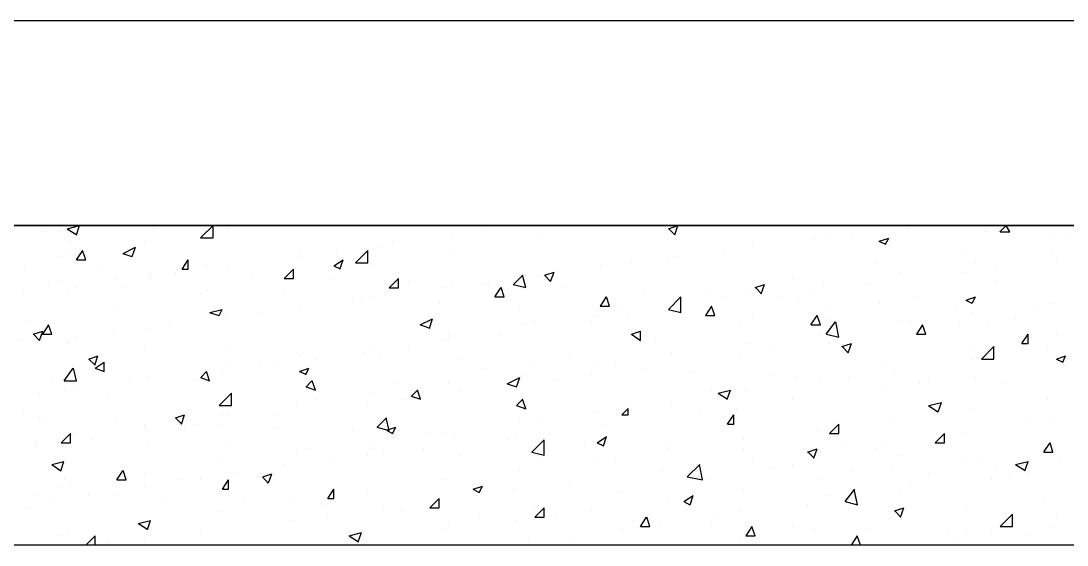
# Model space of a CAD drawing. Header units: millimetres. Extents: x -23396 to 106750, y 116 to 66281.
# Drawn here: x 95119 to 95732, y 38478 to 38785 of the extents above; entities that cross this region are included whole.
import ezdxf

# ---------------------------------------------------------------- set-up
doc = ezdxf.new("R2010")
doc.units = ezdxf.units.MM

# ---------------------------------------------------------------- blocks, each defined once
blk = doc.blocks.new('u14 shaft')
at = {"color": 0}
for p, q in [((-505.7, 461.49), (-1936.4, 461.49)), ((-2169.25, 321.84), (-86.45, 321.84)), ((-355.25, 321.79), (-2095.15, 321.79)), ((-1936.6, 321.79), (-304.8, 321.79)), ((-1586.65, 319.64), (-1578.35, 321.79)), ((-1580.5, 315.44), (-1578.35, 321.79)), ((-1495.85, 313.39), (-1487.25, 321.79)), ((-1487.25, 313.39), (-1487.25, 321.79)), ((-1275.75, 321.79), (-1275.75, 321.79)), ((-1271.5, 321.84), (-1271.5, 321.84)), ((-1176.25, 319.64), (-1169.9, 321.79)), ((-1172, 315.44), (-1169.9, 321.79)), ((-1013.25, 321.79), (-1013.25, 321.79)), ((-949.95, 317.49), (-945.7, 321.79)), ((-943.25, 317.59), (-945.55, 321.79)), ((-1603.6, 317.59), (-1603.6, 317.59)), ((-1591.1, 317.59), (-1591.1, 317.59)), ((-1586.85, 319.64), (-1580.3, 315.44)), ((-1527.6, 319.64), (-1527.6, 319.64)), ((-1476.65, 319.69), (-1476.65, 319.69)), ((-1300.95, 319.69), (-1300.95, 319.69)), ((-1263.05, 315.44), (-1263.05, 315.44)), ((-1176.1, 319.69), (-1172, 315.44)), ((-1068.5, 315.44), (-1068.5, 315.44)), ((-1051.35, 315.44), (-1051.35, 315.44)), ((-1013.25, 319.69), (-1013.25, 319.69)), ((-960.35, 317.59), (-960.35, 317.59)), ((-949.75, 317.59), (-943.25, 317.59)), ((-915.577, 315.44), (-915.577, 315.44)), ((-905.027, 315.44), (-905.027, 315.44)), ((-1584.7, 311.19), (-1584.7, 311.19)), ((-1578.4, 313.29), (-1578.4, 313.29)), ((-1533.8, 311.24), (-1533.8, 311.24)), ((-1495.85, 313.39), (-1487.25, 313.39)), ((-1364.65, 311.24), (-1364.65, 311.24)), ((-1324.25, 313.39), (-1324.25, 313.39)), ((-1119.1, 309.09), (-1119.1, 309.09)), ((-1076.75, 313.29), (-1076.75, 313.29)), ((-1032.5, 311.19), (-1028.1, 309.09)), ((-1032.3, 311.24), (-1025.8, 313.29)), ((-1028.1, 309.09), (-1025.8, 313.29)), ((-1593.05, 300.64), (-1593.05, 300.64)), ((-1584.7, 302.69), (-1584.7, 302.69)), ((-1580.55, 298.49), (-1576.15, 304.89)), ((-1574.2, 298.49), (-1576.3, 304.84)), ((-1548.8, 302.74), (-1542.6, 300.64)), ((-1548.6, 302.74), (-1540.15, 306.99)), ((-1542.45, 300.64), (-1540.15, 306.99)), ((-1428.15, 302.74), (-1428.15, 302.74)), ((-1426.2, 300.64), (-1426.2, 300.64)), ((-1402.9, 304.84), (-1402.9, 304.84)), ((-1390.05, 296.44), (-1381.55, 304.89)), ((-1381.55, 296.44), (-1381.55, 304.89)), ((-1375.2, 306.99), (-1375.2, 306.99)), ((-1322.3, 304.84), (-1322.3, 304.84)), ((-1172, 300.64), (-1172, 300.64)), ((-1138.35, 304.84), (-1138.35, 304.84)), ((-975.35, 304.84), (-975.35, 304.84)), ((-913.677, 302.69), (-913.677, 302.69)), ((-1580.55, 298.49), (-1574.2, 298.49)), ((-1508.4, 292.14), (-1504.35, 298.49)), ((-1504.35, 292.14), (-1504.35, 298.49)), ((-1491.65, 294.29), (-1491.65, 294.29)), ((-1404.85, 294.29), (-1398.5, 298.49)), ((-1404.7, 294.29), (-1400.45, 292.24)), ((-1400.6, 292.14), (-1398.5, 298.49)), ((-1390.05, 296.44), (-1381.55, 296.44)), ((-1379.45, 294.29), (-1379.45, 294.29)), ((-1222.8, 294.29), (-1222.8, 294.29)), ((-1201.5, 296.44), (-1201.5, 296.44)), ((-1176.25, 298.49), (-1176.25, 298.49)), ((-1034.45, 296.34), (-1034.45, 296.34)), ((-966.55, 296.44), (-966.55, 296.44)), ((-911.377, 298.49), (-911.377, 298.49)), ((-1616.3, 292.14), (-1616.3, 292.14)), ((-1565.9, 292.14), (-1565.9, 292.14)), ((-1552.85, 285.79), (-1552.85, 285.79)), ((-1529.9, 287.89), (-1529.9, 287.89)), ((-1529.9, 285.79), (-1529.9, 285.79)), ((-1513, 290.04), (-1513, 290.04)), ((-1508.4, 292.14), (-1504.35, 292.14)), ((-1476.65, 292.24), (-1476.65, 292.24)), ((-1460.05, 287.89), (-1460.05, 287.89)), ((-1438.7, 285.79), (-1432.35, 292.14)), ((-1438.7, 285.79), (-1432.35, 285.79)), ((-1438.7, 285.79), (-1438.7, 285.79)), ((-1432.35, 285.79), (-1432.35, 292.14)), ((-1407.15, 285.79), (-1407.15, 285.79)), ((-1366.95, 279.39), (-1360.6, 285.79)), ((-1360.6, 279.39), (-1360.6, 285.79)), ((-1282.1, 281.54), (-1275.75, 287.94)), ((-1273.6, 279.49), (-1275.9, 287.89)), ((-1273.6, 287.89), (-1273.6, 287.89)), ((-1265.15, 287.94), (-1265.15, 287.94)), ((-1260.9, 287.94), (-1256.7, 283.69)), ((-1260.75, 287.94), (-1254.4, 290.09)), ((-1256.7, 283.69), (-1254.4, 290.09)), ((-1091.75, 285.79), (-1091.75, 285.79)), ((-1017.5, 290.04), (-1017.5, 290.04)), ((-975.35, 290.04), (-975.35, 290.04)), ((-952.05, 292.14), (-952.05, 292.14)), ((-1599.4, 281.59), (-1599.4, 281.59)), ((-1599.35, 281.59), (-1599.35, 281.59)), ((-1593, 283.69), (-1593, 283.69)), ((-1580.55, 279.49), (-1580.55, 279.49)), ((-1546.5, 279.49), (-1546.5, 279.49)), ((-1366.95, 279.39), (-1360.6, 279.39)), ((-1353.9, 283.74), (-1353.9, 283.74)), ((-1328.65, 279.49), (-1328.65, 279.49)), ((-1324.25, 281.59), (-1324.25, 281.59)), ((-1303.25, 281.54), (-1303.25, 281.54)), ((-1299, 281.54), (-1299, 281.54)), ((-1294.8, 273.09), (-1290.75, 279.39)), ((-1288.45, 273.14), (-1290.55, 279.49)), ((-1282.25, 281.54), (-1273.6, 279.49)), ((-1246.1, 279.49), (-1246.1, 279.49)), ((-1117.15, 279.49), (-1110.65, 281.54)), ((-1116.8, 279.49), (-1112.75, 275.19)), ((-1112.95, 275.19), (-1110.65, 281.54)), ((-1070.4, 281.54), (-1070.4, 281.54)), ((-1038.85, 281.54), (-1038.85, 281.54)), ((-952.05, 283.69), (-952.05, 283.69)), ((-1616.35, 277.34), (-1616.35, 277.34)), ((-1586.65, 277.34), (-1586.65, 277.34)), ((-1496.05, 275.19), (-1496.05, 275.19)), ((-1491.65, 277.34), (-1491.65, 277.34)), ((-1438.7, 275.19), (-1438.7, 275.19)), ((-1377.15, 273.14), (-1377.15, 273.14)), ((-1294.8, 273.14), (-1288.45, 273.14)), ((-1222.65, 266.79), (-1218.6, 273.14)), ((-1216.45, 266.74), (-1218.6, 273.14)), ((-1193.2, 277.34), (-1193.2, 277.34)), ((-1176.25, 264.59), (-1167.8, 273.09)), ((-1167.8, 262.54), (-1167.8, 273.09)), ((-1150.85, 275.19), (-1150.85, 275.19)), ((-1140.25, 273.09), (-1140.25, 273.09)), ((-1121.2, 275.19), (-1121.2, 275.19)), ((-1102, 273.14), (-1102, 273.14)), ((-1076.75, 277.34), (-1076.75, 277.34)), ((-1008.85, 273.14), (-1008.85, 273.14)), ((-973.05, 270.99), (-966.55, 273.14)), ((-968.8, 268.84), (-966.55, 273.14)), ((-1555.15, 264.64), (-1555.15, 264.64)), ((-1489.5, 262.54), (-1481.05, 264.64)), ((-1483.15, 260.39), (-1481.05, 264.64)), ((-1428.15, 266.79), (-1428.15, 266.79)), ((-1428.15, 266.79), (-1428.15, 266.79)), ((-1392.15, 270.99), (-1392.15, 270.99)), ((-1385.8, 270.99), (-1385.8, 270.99)), ((-1332.9, 268.84), (-1332.9, 268.84)), ((-1277.7, 266.79), (-1277.7, 266.79)), ((-1224.95, 264.64), (-1224.95, 264.64)), ((-1222.8, 266.74), (-1216.45, 266.74)), ((-1207.85, 264.64), (-1207.85, 264.64)), ((-1176.25, 264.59), (-1167.8, 262.54)), ((-1172, 268.84), (-1172, 268.84)), ((-1165.65, 264.64), (-1165.65, 264.64)), ((-1150.85, 260.39), (-1146.6, 266.74)), ((-1144.5, 260.39), (-1146.8, 266.74)), ((-1087.35, 270.99), (-1087.35, 270.99)), ((-1068.5, 264.59), (-1068.5, 264.59)), ((-1032.15, 268.94), (-1032.15, 268.94)), ((-979.25, 266.79), (-979.25, 266.79)), ((-973.25, 270.99), (-969, 268.84)), ((-926.3, 264.64), (-926.3, 264.64)), ((-915.577, 268.84), (-915.577, 268.84)), ((-1489.7, 262.54), (-1483.35, 260.39)), ((-1478.95, 260.39), (-1478.95, 260.39)), ((-1453.35, 262.54), (-1453.35, 262.54)), ((-1345.75, 254.04), (-1337.3, 258.24)), ((-1339.4, 251.89), (-1337.3, 258.24)), ((-1224.95, 260.44), (-1224.95, 260.44)), ((-1203.75, 260.39), (-1203.75, 260.39)), ((-1172, 262.54), (-1172, 262.54)), ((-1151.05, 260.39), (-1144.5, 260.39)), ((-1119.1, 260.44), (-1119.1, 260.44)), ((-1079.05, 254.04), (-1074.65, 260.39)), ((-1072.35, 254.04), (-1074.65, 260.39)), ((-1066.2, 258.34), (-1066.2, 258.34)), ((-969, 262.54), (-969, 262.54)), ((-939.35, 258.24), (-939.35, 258.24)), ((-1612.3, 256.19), (-1612.3, 256.19)), ((-1603.6, 247.69), (-1599.35, 254.04)), ((-1603.6, 251.89), (-1603.6, 251.89)), ((-1597.25, 247.69), (-1599.55, 254.04)), ((-1529.9, 251.89), (-1529.9, 251.89)), ((-1516.85, 254.04), (-1516.85, 254.04)), ((-1345.6, 254.04), (-1339.25, 251.89)), ((-1275.75, 254.04), (-1275.75, 254.04)), ((-1267.45, 256.19), (-1267.45, 256.19)), ((-1229.15, 256.19), (-1229.15, 256.19)), ((-1127.55, 254.04), (-1127.55, 254.04)), ((-1078.9, 254.04), (-1072.35, 254.04)), ((-1068.5, 247.69), (-1062.15, 256.09)), ((-1059.85, 245.59), (-1061.95, 256.19)), ((-1019.45, 256.19), (-1019.45, 256.19)), ((-1011.15, 256.19), (-1011.15, 256.19)), ((-1006.75, 247.69), (-1002.5, 254.04)), ((-1000.55, 247.69), (-1002.85, 254.04)), ((-977.3, 254.04), (-977.3, 254.04)), ((-958.25, 254.04), (-958.25, 254.04)), ((-1618.25, 243.49), (-1618.25, 243.49)), ((-1610.1, 247.69), (-1603.6, 249.84)), ((-1609.95, 247.69), (-1605.7, 243.49)), ((-1605.7, 243.44), (-1603.6, 249.84)), ((-1603.75, 247.69), (-1597.25, 247.69)), ((-1586.65, 243.44), (-1586.65, 243.44)), ((-1580.55, 245.59), (-1580.55, 245.59)), ((-1580.55, 245.59), (-1580.55, 245.59)), ((-1555.15, 249.79), (-1555.15, 249.79)), ((-1328.65, 243.49), (-1328.65, 243.49)), ((-1326.55, 247.69), (-1326.55, 247.69)), ((-1326.55, 245.59), (-1326.55, 245.59)), ((-1290.75, 247.69), (-1290.75, 247.69)), ((-1201.5, 247.69), (-1195.3, 249.84)), ((-1201.5, 247.69), (-1195.3, 243.49)), ((-1195.3, 243.49), (-1195.3, 249.84)), ((-1184.9, 243.44), (-1184.9, 243.44)), ((-1072.35, 247.69), (-1072.35, 247.69)), ((-1068.3, 247.69), (-1059.85, 245.59)), ((-1006.9, 247.69), (-1000.55, 247.69)), ((-1002.5, 249.84), (-1002.5, 249.84)), ((-934.95, 241.39), (-930.7, 247.69)), ((-930.7, 241.39), (-930.7, 247.69)), ((-911.377, 247.69), (-911.377, 247.69)), ((-1586.7, 241.39), (-1586.7, 241.39)), ((-1533.8, 239.24), (-1533.8, 239.24)), ((-1478.95, 237.09), (-1478.95, 237.09)), ((-1377.15, 239.29), (-1377.15, 239.29)), ((-1353.9, 239.24), (-1353.9, 239.24)), ((-1121.2, 241.29), (-1121.2, 241.29)), ((-1104.3, 237.09), (-1104.3, 237.09)), ((-1066.2, 241.39), (-1066.2, 241.39)), ((-1057.9, 239.24), (-1051.35, 241.39)), ((-1057.7, 239.24), (-1053.5, 235.04)), ((-1053.65, 234.99), (-1051.35, 241.39)), ((-970.95, 239.24), (-970.95, 239.24)), ((-962.45, 230.74), (-954, 239.24)), ((-954, 230.74), (-954, 239.24)), ((-934.95, 241.39), (-930.7, 241.39)), ((-917.527, 237.19), (-917.527, 237.19)), ((-1572.05, 230.74), (-1565.9, 232.89)), ((-1572.05, 230.74), (-1567.85, 226.54)), ((-1568, 226.54), (-1565.9, 232.89)), ((-1567.85, 224.44), (-1561.5, 228.69)), ((-1561.5, 222.29), (-1561.5, 228.69)), ((-1428.15, 232.89), (-1428.15, 232.89)), ((-1426.2, 234.99), (-1426.2, 234.99)), ((-1417.4, 230.74), (-1417.4, 230.74)), ((-1383.85, 234.99), (-1383.85, 234.99)), ((-1373.3, 232.89), (-1373.3, 232.89)), ((-1320.35, 230.74), (-1320.35, 230.74)), ((-1267.45, 228.64), (-1267.45, 228.64)), ((-1244.15, 232.89), (-1244.15, 232.89)), ((-1174.15, 234.99), (-1174.15, 234.99)), ((-1127.55, 232.89), (-1127.55, 232.89)), ((-1030.2, 228.69), (-1030.2, 228.69)), ((-969, 230.74), (-969, 230.74)), ((-962.45, 230.74), (-954, 230.74)), ((-911.177, 230.74), (-905.027, 232.89)), ((-911.177, 230.74), (-906.977, 228.69)), ((-906.977, 228.69), (-905.027, 232.89)), ((-1589, 215.94), (-1582.85, 224.44)), ((-1580.55, 215.94), (-1582.65, 224.44)), ((-1567.85, 224.44), (-1561.5, 222.29)), ((-1495.7, 218.09), (-1491.65, 222.29)), ((-1489.7, 215.94), (-1491.8, 222.29)), ((-1481.05, 222.34), (-1481.05, 222.34)), ((-1478.95, 226.54), (-1478.95, 226.54)), ((-1455.65, 226.54), (-1455.65, 226.54)), ((-1443.15, 226.54), (-1443.15, 226.54)), ((-1428.15, 222.29), (-1421.8, 224.44)), ((-1427.95, 222.34), (-1423.75, 220.24)), ((-1423.9, 220.24), (-1421.8, 224.44)), ((-1300.95, 224.44), (-1300.95, 224.44)), ((-1224.95, 226.54), (-1224.95, 226.54)), ((-1212.25, 226.54), (-1212.25, 226.54)), ((-1191.25, 224.44), (-1191.25, 224.44)), ((-1159.3, 222.29), (-1159.3, 222.29)), ((-1021.9, 222.29), (-1021.9, 222.29)), ((-1597.25, 215.94), (-1597.25, 215.94)), ((-1589, 215.94), (-1580.55, 215.94)), ((-1544.55, 215.94), (-1544.55, 215.94)), ((-1531.85, 218.09), (-1531.85, 218.09)), ((-1499.95, 215.99), (-1499.95, 215.99)), ((-1495.85, 218.09), (-1489.7, 215.94)), ((-1423.9, 211.64), (-1419.85, 215.94)), ((-1417.4, 209.59), (-1419.65, 215.94)), ((-1286.3, 213.89), (-1277.7, 218.09)), ((-1279.95, 211.74), (-1277.7, 218.09)), ((-1275.75, 220.24), (-1275.75, 220.24)), ((-1254.4, 215.94), (-1254.4, 215.94)), ((-1229.15, 220.24), (-1229.15, 220.24)), ((-1106.4, 220.24), (-1106.4, 220.24)), ((-1089.45, 218.09), (-1089.45, 218.09)), ((-1072.35, 215.94), (-1072.35, 215.94)), ((-1053.5, 218.09), (-1053.5, 218.09)), ((-998.65, 215.94), (-998.65, 215.94)), ((-966.55, 218.09), (-966.55, 218.09)), ((-1606.1, 207.49), (-1606.1, 207.49)), ((-1588.6, 209.59), (-1588.6, 209.59)), ((-1582.85, 211.64), (-1582.85, 211.64)), ((-1582.4, 213.89), (-1582.4, 213.89)), ((-1580.55, 209.59), (-1580.55, 209.59)), ((-1483.15, 198.99), (-1474.7, 207.49)), ((-1474.7, 198.99), (-1474.7, 207.49)), ((-1423.75, 211.74), (-1417.4, 209.59)), ((-1379.45, 207.49), (-1379.45, 207.49)), ((-1360.6, 213.79), (-1360.6, 213.79)), ((-1351.75, 205.39), (-1347.55, 209.59)), ((-1345.6, 203.29), (-1347.7, 209.59)), ((-1326.55, 213.79), (-1326.55, 213.79)), ((-1318.05, 209.59), (-1318.05, 209.59)), ((-1286.3, 213.79), (-1279.95, 211.74)), ((-1146.6, 209.59), (-1146.6, 209.59)), ((-1142.4, 207.49), (-1133.9, 209.59)), ((-1142.4, 207.49), (-1136.05, 203.29)), ((-1136.2, 203.29), (-1133.9, 209.59)), ((-1123.35, 209.59), (-1123.35, 209.59)), ((-1028.1, 211.74), (-1028.1, 211.74)), ((-1004.8, 213.79), (-1004.8, 213.79)), ((-945.7, 213.79), (-945.7, 213.79)), ((-1559.55, 205.34), (-1559.55, 205.34)), ((-1430.1, 201.14), (-1430.1, 201.14)), ((-1417.4, 203.29), (-1417.4, 203.29)), ((-1381.55, 201.14), (-1381.55, 201.14)), ((-1356.15, 203.29), (-1356.15, 203.29)), ((-1351.95, 205.39), (-1345.6, 203.29)), ((-1279.95, 198.99), (-1275.75, 203.29)), ((-1273.6, 196.84), (-1275.9, 203.29)), ((-1174.15, 201.14), (-1174.15, 201.14)), ((-1091.75, 203.29), (-1091.75, 203.29)), ((-998.45, 199.04), (-989.8, 201.14)), ((-992.1, 194.79), (-989.8, 201.14)), ((-917.527, 203.29), (-917.527, 203.29)), ((-1616.35, 194.79), (-1616.35, 194.79)), ((-1483.15, 198.99), (-1474.7, 198.99)), ((-1279.95, 198.99), (-1273.6, 196.84)), ((-1227.05, 194.79), (-1227.05, 194.79)), ((-1208, 192.64), (-1203.75, 196.94)), ((-1205.9, 198.99), (-1205.9, 198.99)), ((-1203.75, 192.64), (-1203.75, 196.94)), ((-1154.9, 194.79), (-1154.9, 194.79)), ((-1129.7, 196.94), (-1129.7, 196.94)), ((-998.65, 198.99), (-992.3, 194.79)), ((-970.95, 196.94), (-970.95, 196.94)), ((-1606.1, 190.54), (-1606.1, 190.54)), ((-1601.65, 188.39), (-1601.65, 188.39)), ((-1552.85, 188.44), (-1552.85, 188.44)), ((-1533.8, 186.34), (-1533.8, 186.34)), ((-1513, 190.54), (-1506.65, 192.64)), ((-1512.8, 190.54), (-1508.55, 186.34)), ((-1508.75, 186.34), (-1506.65, 192.64)), ((-1499.95, 186.34), (-1499.95, 186.34)), ((-1481.05, 192.64), (-1481.05, 192.64)), ((-1481.05, 186.34), (-1481.05, 186.34)), ((-1476.65, 192.74), (-1476.65, 192.74)), ((-1443.15, 192.64), (-1443.15, 192.64)), ((-1375.2, 184.19), (-1368.85, 190.54)), ((-1366.95, 182.04), (-1369.05, 190.54)), ((-1277.7, 188.44), (-1277.7, 188.44)), ((-1263.05, 188.44), (-1263.05, 188.44)), ((-1218.6, 186.34), (-1218.6, 186.34)), ((-1208, 192.64), (-1203.75, 192.64)), ((-1135.85, 186.39), (-1131.65, 192.74)), ((-1135.85, 186.39), (-1131.65, 186.39)), ((-1131.65, 186.39), (-1131.65, 192.74)), ((-1066.2, 179.99), (-1059.85, 186.34)), ((-1059.85, 179.99), (-1059.85, 186.34)), ((-1021.9, 188.39), (-1021.9, 188.39)), ((-928.8, 188.44), (-928.8, 188.44)), ((-915.577, 188.44), (-915.577, 188.44)), ((-1591.05, 173.64), (-1584.7, 179.99)), ((-1584.7, 173.64), (-1584.7, 179.99)), ((-1582.85, 179.99), (-1582.85, 179.99)), ((-1533.8, 184.24), (-1533.8, 184.24)), ((-1506.65, 184.19), (-1506.65, 184.19)), ((-1445.05, 184.19), (-1445.05, 184.19)), ((-1392.15, 182.09), (-1392.15, 182.09)), ((-1375.4, 184.19), (-1366.95, 182.04)), ((-1368.85, 182.09), (-1362.5, 184.19)), ((-1368.7, 182.09), (-1364.65, 179.99)), ((-1364.65, 179.99), (-1362.5, 184.19)), ((-1339.25, 179.99), (-1339.25, 179.99)), ((-1328.65, 179.99), (-1328.65, 179.99)), ((-1256.7, 179.99), (-1256.7, 179.99)), ((-1074.65, 182.04), (-1074.65, 182.04)), ((-1066.2, 179.99), (-1059.85, 179.99)), ((-994.2, 173.64), (-987.85, 179.99)), ((-992.3, 179.99), (-992.3, 179.99)), ((-987.85, 173.64), (-987.85, 179.99)), ((-975.35, 179.99), (-975.35, 179.99)), ((-1608.05, 171.49), (-1608.05, 171.49)), ((-1608, 173.54), (-1608, 173.54)), ((-1593.05, 173.64), (-1593.05, 173.64)), ((-1591.05, 173.64), (-1584.7, 173.64)), ((-1588.6, 177.84), (-1588.6, 177.84)), ((-1584.75, 175.69), (-1584.75, 175.69)), ((-1584.7, 175.69), (-1584.7, 175.69)), ((-1569.8, 175.79), (-1569.8, 175.79)), ((-1531.85, 173.64), (-1531.85, 173.64)), ((-1478.95, 171.49), (-1478.95, 171.49)), ((-1379.45, 173.64), (-1379.45, 173.64)), ((-1322.3, 177.84), (-1322.3, 177.84)), ((-1286.3, 175.69), (-1286.3, 175.69)), ((-1279.95, 177.84), (-1279.95, 177.84)), ((-1269.55, 167.24), (-1261.1, 175.69)), ((-1261.1, 165.14), (-1261.1, 175.69)), ((-1233.4, 173.64), (-1233.4, 173.64)), ((-1224.95, 173.64), (-1218.6, 177.84)), ((-1224.95, 173.64), (-1220.7, 171.49)), ((-1220.7, 171.49), (-1218.6, 177.84)), ((-1178.2, 171.49), (-1178.2, 171.49)), ((-1125.3, 175.79), (-1125.3, 175.79)), ((-1055.45, 171.49), (-1055.45, 171.49)), ((-1030.2, 173.64), (-1030.2, 173.64)), ((-994.2, 173.64), (-987.85, 173.64)), ((-919.827, 167.29), (-915.577, 173.64)), ((-913.677, 167.24), (-915.577, 173.64)), ((-1430.1, 167.29), (-1430.1, 167.29)), ((-1423.75, 169.44), (-1423.75, 169.44)), ((-1381.55, 165.14), (-1381.55, 165.14)), ((-1379.45, 169.39), (-1379.45, 169.39)), ((-1370.8, 167.29), (-1370.8, 167.29)), ((-1343.65, 169.39), (-1343.65, 169.39)), ((-1318.05, 165.14), (-1318.05, 165.14)), ((-1269.55, 167.24), (-1261.1, 165.14)), ((-1176.25, 169.39), (-1176.25, 169.39)), ((-1125.3, 169.44), (-1125.3, 169.44)), ((-1081.2, 167.24), (-1074.65, 169.39)), ((-1081, 167.29), (-1076.75, 163.04)), ((-1076.95, 163.04), (-1074.65, 169.39)), ((-1072.35, 167.29), (-1072.35, 167.29)), ((-1034.45, 169.39), (-1034.45, 169.39)), ((-1019.45, 165.14), (-1019.45, 165.14)), ((-920.027, 169.39), (-920.027, 169.39)), ((-919.827, 167.24), (-913.677, 167.24)), ((-1597.45, 158.74), (-1589.2, 160.89)), ((-1597.45, 158.84), (-1591.1, 154.54)), ((-1591.3, 154.54), (-1589.2, 160.89)), ((-1483.35, 160.89), (-1483.35, 160.89)), ((-1438.7, 158.84), (-1438.7, 158.84)), ((-1407.15, 160.89), (-1407.15, 160.89)), ((-1265.15, 163.04), (-1265.15, 163.04)), ((-1227.05, 160.89), (-1227.05, 160.89)), ((-1212.25, 160.89), (-1212.25, 160.89)), ((-1163.4, 150.34), (-1154.9, 158.84)), ((-1157.2, 158.84), (-1157.2, 158.84)), ((-1157.2, 158.84), (-1157.2, 158.84)), ((-1152.95, 148.24), (-1155.1, 158.84)), ((-1119.1, 163.04), (-1119.1, 163.04)), ((-1091.75, 158.74), (-1091.75, 158.74)), ((-972.9, 163.04), (-972.9, 163.04)), ((-964.6, 163.04), (-964.6, 163.04)), ((-939.2, 158.84), (-930.7, 160.89)), ((-939.2, 158.84), (-932.65, 154.64)), ((-932.85, 154.54), (-930.7, 160.89)), ((-909.227, 160.89), (-909.227, 160.89)), ((-1599.35, 154.54), (-1599.35, 154.54)), ((-1553, 148.24), (-1548.8, 154.54)), ((-1546.5, 148.24), (-1548.6, 154.64)), ((-1533.8, 152.49), (-1533.8, 152.49)), ((-1470.3, 152.49), (-1470.3, 152.49)), ((-1453.55, 150.34), (-1449.5, 146.065)), ((-1453.35, 150.34), (-1447, 152.49)), ((-1449.3, 146.135), (-1447, 152.49)), ((-1277.7, 154.64), (-1277.7, 154.64)), ((-1180.5, 154.54), (-1180.5, 154.54)), ((-1163.55, 150.34), (-1152.95, 148.24)), ((-1104.3, 156.69), (-1104.3, 156.69)), ((-1051.35, 154.54), (-1051.35, 154.54)), ((-1023.85, 156.69), (-1023.85, 156.69)), ((-998.65, 152.44), (-998.65, 152.44)), ((-952.05, 156.69), (-952.05, 156.69)), ((-943.25, 150.34), (-943.25, 150.34)), ((-930.7, 152.49), (-930.7, 152.49)), ((-1590.9, 143.93), (-1590.9, 143.93)), ((-1588.6, 148.24), (-1588.6, 148.24)), ((-1584.75, 146.065), (-1584.75, 146.065)), ((-1552.85, 148.24), (-1546.5, 148.24)), ((-1533.8, 144), (-1533.8, 144)), ((-1508.55, 148.24), (-1508.55, 148.24)), ((-1496.05, 148.24), (-1496.05, 148.24)), ((-1480.9, 141.87), (-1476.65, 148.29)), ((-1476.65, 141.87), (-1476.65, 148.29)), ((-1330.6, 148.29), (-1330.6, 148.29)), ((-1309.6, 141.87), (-1303.25, 144)), ((-1305.55, 139.735), (-1303.25, 144)), ((-1244.15, 146.065), (-1244.15, 146.065)), ((-1150.85, 148.24), (-1150.85, 148.24)), ((-1074.65, 148.24), (-1074.65, 148.24)), ((-1011.15, 146.065), (-1011.15, 146.065)), ((-955.95, 148.24), (-955.95, 148.24)), ((-1609.95, 137.67), (-1609.95, 137.67)), ((-1572.05, 137.6), (-1572.05, 137.6)), ((-1555.15, 137.6), (-1555.15, 137.6)), ((-1480.9, 141.87), (-1476.65, 141.87)), ((-1408.9, 135.535), (-1404.85, 141.87)), ((-1404.85, 135.535), (-1404.85, 141.87)), ((-1381.55, 139.735), (-1381.55, 139.735)), ((-1309.6, 141.87), (-1305.55, 139.735)), ((-1307.65, 137.6), (-1307.65, 137.6)), ((-1282.1, 141.87), (-1282.1, 141.87)), ((-1210.1, 139.735), (-1210.1, 139.735)), ((-1165.65, 133.4), (-1159.3, 137.6)), ((-1161.45, 131.335), (-1159.3, 137.6)), ((-1125.3, 141.87), (-1125.3, 141.87)), ((-1068.5, 137.6), (-1068.5, 137.6)), ((-1055.6, 133.4), (-1049.1, 141.87)), ((-1047.15, 131.265), (-1049.45, 141.87)), ((-1017.5, 139.735), (-1017.5, 139.735)), ((-1612.3, 129.13), (-1612.3, 129.13)), ((-1595.35, 135.535), (-1595.35, 135.535)), ((-1519.35, 135.535), (-1519.35, 135.535)), ((-1466.4, 133.4), (-1466.4, 133.4)), ((-1432.35, 133.4), (-1432.35, 133.4)), ((-1413.5, 131.265), (-1413.5, 131.265)), ((-1408.9, 135.535), (-1404.85, 135.535)), ((-1370.8, 129.185), (-1370.8, 129.185)), ((-1339.25, 129.185), (-1332.9, 135.535)), ((-1339.25, 129.185), (-1332.9, 129.185)), ((-1332.9, 129.185), (-1332.9, 135.535)), ((-1267.45, 122.785), (-1261.1, 129.13)), ((-1267.45, 129.13), (-1267.45, 129.13)), ((-1261.1, 122.785), (-1261.1, 129.13)), ((-1176.25, 135.535), (-1176.25, 135.535)), ((-1165.65, 133.4), (-1161.6, 131.265)), ((-1081, 131.265), (-1081, 131.265)), ((-1055.6, 133.4), (-1047.15, 131.265)), ((-1055.45, 135.535), (-1055.45, 135.535)), ((-1021.9, 127.05), (-1015.55, 129.13)), ((-1017.7, 122.785), (-1015.55, 129.13)), ((-972.9, 129.185), (-972.9, 129.185)), ((-920.027, 135.465), (-920.027, 135.465)), ((-1483.35, 126.98), (-1483.35, 126.98)), ((-1409.1, 124.915), (-1409.1, 124.915)), ((-1358.3, 127.05), (-1358.3, 127.05)), ((-1305.35, 124.915), (-1305.35, 124.915)), ((-1267.45, 122.785), (-1261.1, 122.785)), ((-1252.45, 122.785), (-1252.45, 122.785)), ((-1229.15, 127.05), (-1229.15, 127.05)), ((-1195.3, 116.45), (-1191.25, 122.785)), ((-1188.95, 116.52), (-1191.05, 122.855)), ((-1144.5, 122.785), (-1144.5, 122.785)), ((-1127.55, 127.05), (-1127.55, 127.05)), ((-1023.85, 122.855), (-1023.85, 122.855)), ((-1021.75, 127.05), (-1017.5, 122.785)), ((-949.75, 116.45), (-941.3, 124.915)), ((-941.3, 116.45), (-941.3, 124.915)), ((-911.377, 122.855), (-911.377, 122.855)), ((-1538.4, 118.585), (-1529.9, 120.65)), ((-1538.2, 118.585), (-1531.85, 114.385)), ((-1536.25, 118.585), (-1536.25, 118.585)), ((-1532.05, 114.315), (-1529.9, 120.65)), ((-1432.35, 120.72), (-1432.35, 120.72)), ((-1330.6, 114.385), (-1330.6, 114.385)), ((-1326.55, 118.585), (-1326.55, 118.585)), ((-1279.95, 120.72), (-1279.95, 120.72)), ((-1207.85, 114.385), (-1207.85, 114.385)), ((-1199.55, 120.72), (-1199.55, 120.72)), ((-1195.3, 116.52), (-1188.95, 116.52)), ((-1184.9, 116.45), (-1184.9, 116.45)), ((-1182.6, 118.585), (-1182.6, 118.585)), ((-1146.6, 118.585), (-1146.6, 118.585)), ((-1123.15, 110.1), (-1119.1, 116.45)), ((-1117, 110.1), (-1119.3, 116.45)), ((-1091.75, 116.45), (-1091.75, 116.45)), ((-1076.75, 114.385), (-1076.75, 114.385)), ((-1038.85, 114.315), (-1038.85, 114.315)), ((-949.75, 116.45), (-941.3, 116.45)), ((-915.577, 116.45), (-915.577, 116.45)), ((-1590.9, 110.1), (-1590.9, 110.1)), ((-1586.7, 112.235), (-1586.7, 112.235)), ((-1574.2, 103.77), (-1567.85, 110.1)), ((-1567.85, 103.77), (-1567.85, 110.1)), ((-1533.8, 107.965), (-1533.8, 107.965)), ((-1496.05, 112.235), (-1496.05, 112.235)), ((-1394.25, 110.1), (-1385.8, 112.235)), ((-1394.25, 110.1), (-1387.9, 105.9)), ((-1388.1, 105.9), (-1385.8, 112.235)), ((-1383.85, 107.965), (-1383.85, 107.965)), ((-1271.5, 108.035), (-1271.5, 108.035)), ((-1244.15, 107.965), (-1244.15, 107.965)), ((-1127.55, 107.965), (-1127.55, 107.965)), ((-1123.5, 110.1), (-1117, 110.1)), ((-1051.35, 103.77), (-1047.15, 110.1)), ((-1045.2, 103.77), (-1047.3, 110.1)), ((-985.6, 112.235), (-985.6, 112.235)), ((-981.5, 107.965), (-981.5, 107.965)), ((-972.9, 112.235), (-972.9, 112.235)), ((-955.95, 112.235), (-955.95, 112.235)), ((-932.65, 110.17), (-932.65, 110.17)), ((0, 103.77), (-2294.3, 103.77)), ((-86.45, 103.77), (-2169.25, 103.77)), ((-1559.55, 105.83), (-1559.55, 105.83)), ((-1383.85, 105.83), (-1383.85, 105.83)), ((-1244.15, 103.77), (-1244.15, 103.77)), ((-1244.15, 103.77), (-1244.15, 103.77)), ((-1051.35, 103.77), (-1051.35, 103.77))]:
    blk.add_line(p, q, dxfattribs=at)
blk = doc.blocks.new('upn st')
at = {"linetype": 'Continuous', "xscale": 0.171875, "yscale": 0.171875, "zscale": 0.171875}
blk.add_blockref('u14 shaft', (6951.345, -5502.442), dxfattribs=at)

msp = doc.modelspace()

# ---------------------------------------------------------------- block references
at = {"xscale": 5, "yscale": 5, "zscale": 5}
msp.add_blockref('upn st', (61752.657, 65900.837), dxfattribs=at)

doc.saveas('drawing.dxf')
